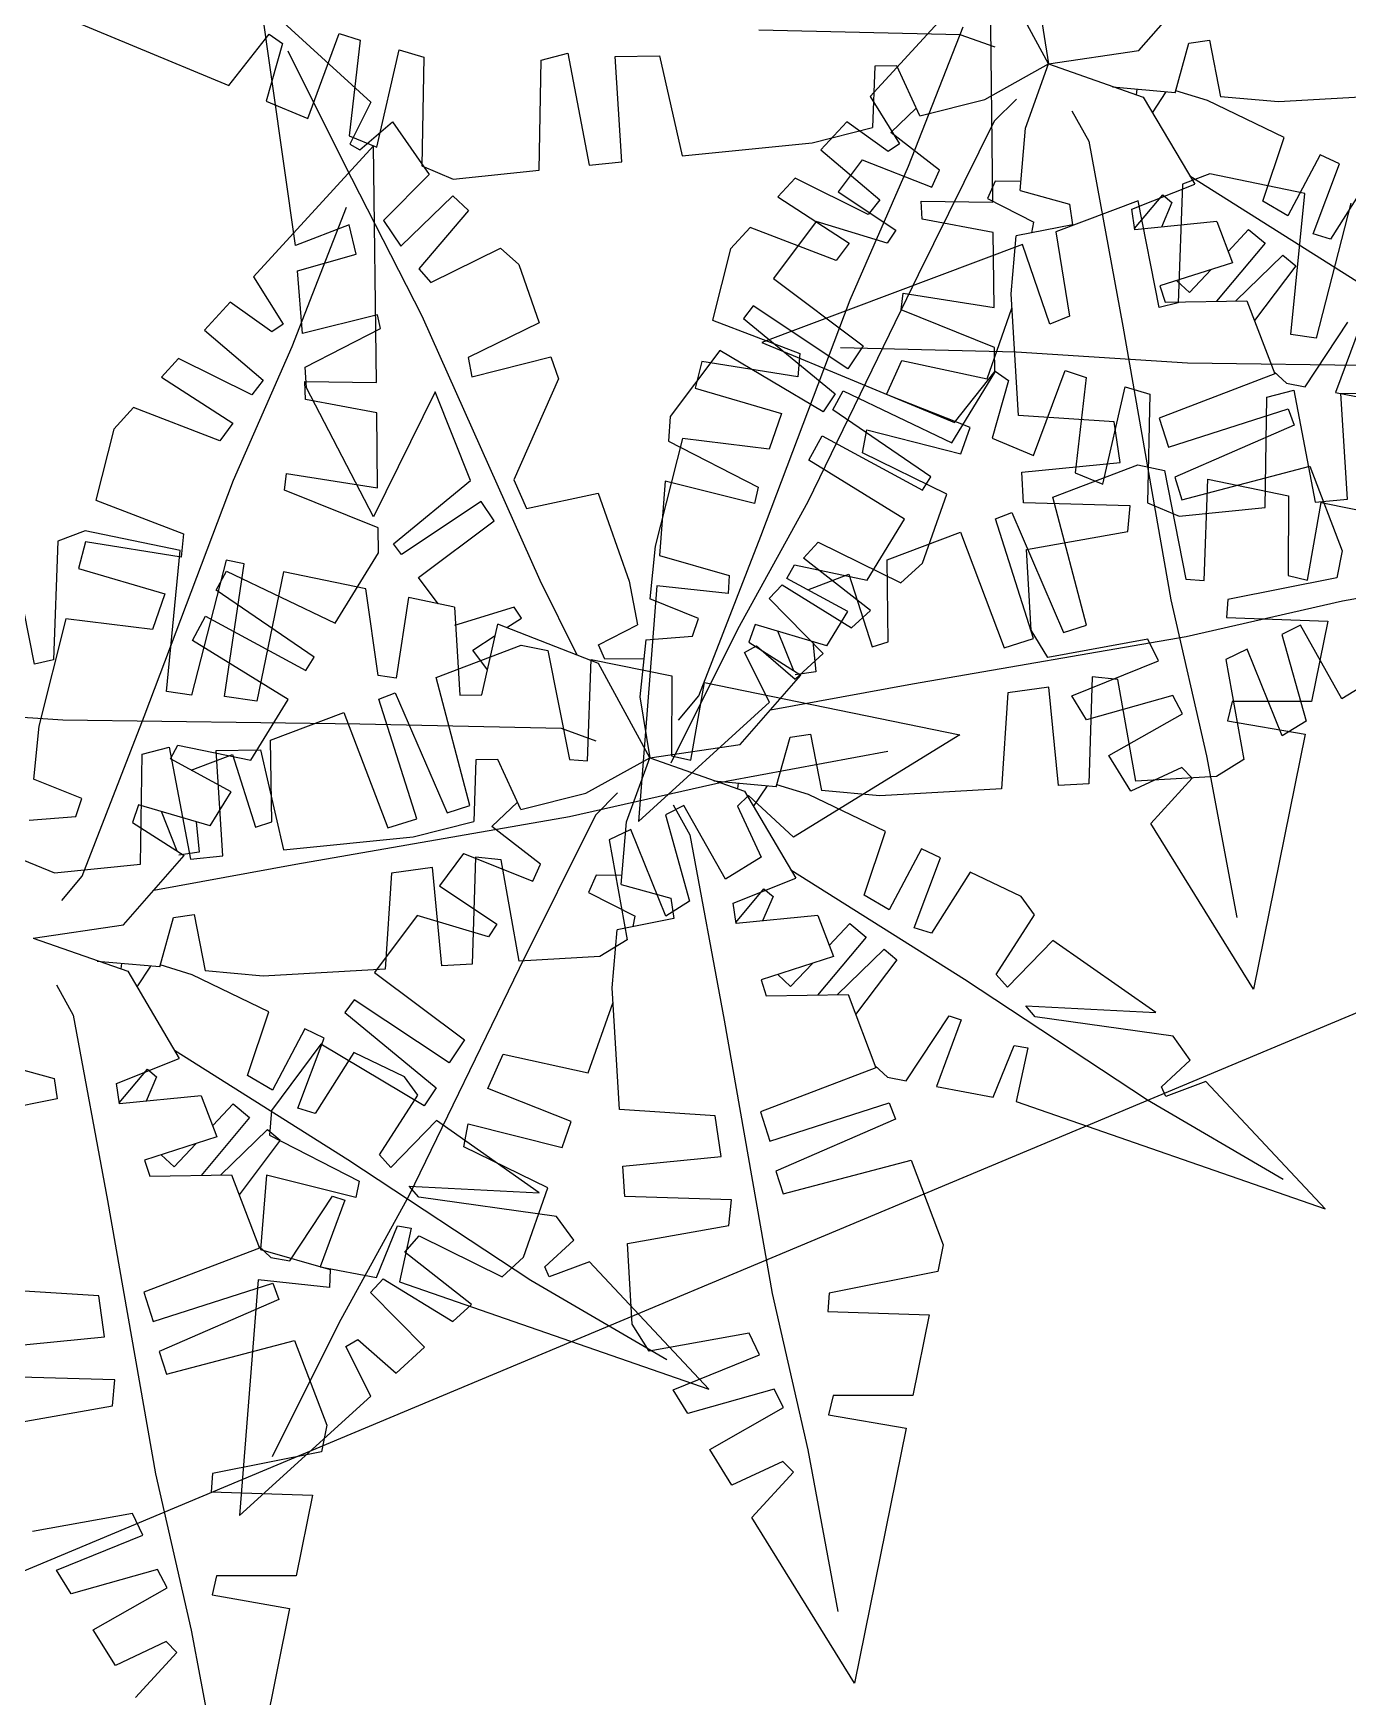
# Model space of a CAD drawing. Header units: millimetres. Extents: x 285 to 2285, y 238 to 2522.
# Drawn here: x 534 to 586.7, y 1537.2 to 1603.8 of the extents above; entities that cross this region are included whole.
import ezdxf

# ---------------------------------------------------------------- set-up
doc = ezdxf.new("R2010")
doc.units = ezdxf.units.MM
doc.layers.add('MURO', color=1, linetype='Continuous')
doc.layers.add('PALMA_pianta - trees palm', color=74, linetype='Continuous', lineweight=25)

msp = doc.modelspace()

# ---------------------------------------------------------------- linework, layer by layer
at = {"layer": 'MURO'}
msp.add_line((769.742, 1641.089), (285.437, 1438.294), dxfattribs=at)
at = {"layer": 'PALMA_pianta - trees palm'}
for p, q in [((572.353, 1606.543), (567.547, 1601.303)), ((572.465, 1597.06), (572.353, 1606.543)), ((574.693, 1602.601), (572.644, 1606.386)), ((578.314, 1603.142), (580.745, 1605.91)), ((534.131, 1604.947), (541.852, 1601.735)), ((544.527, 1595.334), (543.134, 1605.09)), ((543.134, 1605.09), (547.548, 1601.066)), ((574.302, 1605.053), (574.693, 1602.601)), ((541.852, 1601.735), (543.476, 1603.802)), ((543.476, 1603.802), (544.009, 1603.427)), ((545.015, 1600.419), (546.277, 1603.824)), ((546.277, 1603.824), (547.119, 1603.55)), ((547.119, 1603.55), (546.679, 1599.727)), ((571.157, 1603.773), (563.085, 1603.953)), ((569.086, 1598.507), (571.267, 1604.086)), ((572.554, 1603.269), (571.157, 1603.773)), ((580.318, 1603.435), (581.139, 1603.553)), ((581.139, 1603.553), (581.583, 1601.289)), ((544.009, 1603.427), (543.352, 1601.111)), ((546.47, 1598.611), (544.227, 1603.116)), ((547.788, 1599.266), (548.682, 1603.168)), ((548.682, 1603.168), (549.669, 1602.872)), ((549.669, 1602.872), (549.581, 1598.52)), ((554.364, 1602.757), (555.437, 1603.038)), ((555.437, 1603.038), (556.295, 1598.544)), ((557.331, 1602.901), (559.102, 1602.93)), ((557.595, 1598.675), (557.331, 1602.901)), ((559.102, 1602.93), (560.02, 1598.92)), ((574.693, 1602.601), (578.314, 1603.142)), ((579.766, 1601.449), (580.318, 1603.435)), ((554.291, 1598.341), (554.364, 1602.757)), ((567.729, 1602.519), (567.642, 1600.055)), ((568.615, 1602.533), (567.729, 1602.519)), ((569.532, 1600.53), (568.615, 1602.533)), ((572.14, 1601.185), (574.693, 1602.601)), ((573.767, 1600.034), (574.693, 1602.601)), ((574.693, 1602.601), (578.491, 1601.274)), ((579.766, 1601.449), (577.261, 1601.669)), ((578.231, 1601.584), (578.206, 1601.374)), ((578.859, 1600.65), (579.407, 1601.481)), ((581.058, 1601.133), (579.788, 1601.529)), ((543.352, 1601.111), (545.015, 1600.419)), ((547.548, 1601.066), (546.702, 1599.39)), ((567.547, 1601.303), (568.728, 1599.406)), ((569.397, 1600.826), (568.374, 1599.854)), ((569.532, 1600.53), (572.14, 1601.185)), ((573.409, 1601.196), (572.517, 1600.304)), ((578.491, 1601.274), (580.548, 1597.787)), ((584.14, 1599.654), (581.058, 1601.133)), ((583.91, 1601.085), (581.583, 1601.289)), ((588.79, 1601.366), (583.91, 1601.085)), ((547.106, 1599.159), (548.406, 1600.284)), ((548.406, 1600.284), (549.876, 1598.179)), ((566.613, 1600.285), (565.577, 1599.156)), ((568.274, 1599.089), (566.613, 1600.285)), ((572.517, 1600.304), (569.468, 1594.159)), ((575.628, 1600.727), (576.302, 1599.514)), ((546.679, 1599.727), (547.788, 1599.266)), ((546.679, 1599.727), (547.788, 1599.266)), ((565.219, 1599.446), (567.642, 1600.055)), ((570.322, 1598.347), (568.374, 1599.854)), ((573.552, 1597.531), (573.767, 1600.034)), ((576.302, 1599.514), (577.671, 1592.094)), ((583.285, 1597.103), (584.14, 1599.654)), ((547.653, 1599.32), (542.846, 1594.08)), ((546.702, 1599.39), (547.106, 1599.159)), ((547.765, 1589.837), (547.653, 1599.32)), ((560.02, 1598.92), (565.219, 1599.446)), ((565.577, 1599.156), (567.933, 1597.16)), ((568.728, 1599.406), (568.274, 1599.089)), ((585.577, 1598.964), (584.284, 1596.515)), ((586.348, 1598.595), (585.577, 1598.964)), ((586.348, 1598.595), (585.577, 1598.964)), ((549.604, 1592.496), (546.47, 1598.611)), ((549.876, 1598.179), (548.055, 1596.333)), ((549.581, 1598.52), (550.848, 1597.993)), ((550.848, 1597.993), (554.291, 1598.341)), ((556.295, 1598.544), (557.595, 1598.675)), ((556.295, 1598.544), (557.595, 1598.675)), ((567.229, 1598.767), (566.269, 1597.481)), ((566.747, 1593.155), (569.086, 1598.507)), ((567.229, 1598.767), (570.013, 1597.66)), ((570.013, 1597.66), (570.322, 1598.347)), ((581.15, 1598.194), (580.057, 1597.783)), ((584.959, 1597.408), (581.15, 1598.194)), ((585.295, 1595.793), (586.348, 1598.595)), ((564.542, 1598.027), (563.852, 1597.275)), ((564.542, 1598.027), (563.852, 1597.275)), ((567.47, 1596.566), (564.542, 1598.027)), ((566.269, 1597.481), (568.573, 1595.944)), ((572.554, 1597.901), (572.246, 1597.215)), ((573.583, 1597.892), (572.554, 1597.901)), ((573.552, 1597.531), (575.537, 1596.984)), ((578.033, 1596.781), (580.548, 1597.787)), ((580.057, 1597.783), (579.885, 1593.031)), ((580.35, 1598.122), (580.713, 1597.889)), ((580.713, 1597.889), (587.302, 1593.739)), ((587.536, 1598.024), (585.99, 1595.584)), ((544.386, 1591.284), (546.567, 1596.863)), ((548.743, 1595.296), (550.827, 1597.313)), ((550.827, 1597.313), (551.461, 1596.735)), ((550.827, 1597.313), (551.461, 1596.735)), ((563.852, 1597.275), (566.711, 1595.428)), ((567.933, 1597.16), (567.47, 1596.566)), ((569.595, 1597.104), (572.465, 1597.06)), ((569.626, 1596.383), (569.595, 1597.104)), ((572.246, 1597.215), (574.11, 1596.259)), ((578.283, 1597.115), (574.985, 1595.875)), ((575.537, 1596.984), (575.656, 1596.164)), ((578.144, 1596.011), (579.272, 1597.355)), ((579.121, 1592.85), (578.283, 1597.115)), ((579.637, 1597.049), (579.217, 1596.069)), ((579.272, 1597.355), (579.637, 1597.049)), ((584.284, 1596.515), (583.285, 1597.103)), ((584.407, 1591.762), (584.959, 1597.408)), ((586.803, 1597.027), (585.415, 1591.611)), ((546.669, 1596.161), (544.527, 1595.334)), ((546.953, 1594.98), (546.669, 1596.161)), ((548.055, 1596.333), (548.743, 1595.296)), ((551.461, 1596.735), (549.463, 1594.4)), ((565.381, 1596.294), (563.672, 1594.008)), ((568.23, 1595.429), (565.381, 1596.294)), ((572.48, 1595.845), (569.626, 1596.383)), ((575.656, 1596.164), (573.395, 1595.716)), ((574.028, 1595.842), (574.11, 1596.259)), ((578.151, 1595.962), (578.033, 1596.781)), ((581.43, 1596.291), (578.151, 1595.962)), ((581.43, 1596.291), (582.058, 1594.641)), ((562.735, 1596.057), (561.946, 1595.198)), ((566.189, 1594.725), (562.735, 1596.057)), ((568.573, 1595.944), (568.23, 1595.429)), ((572.515, 1592.849), (572.48, 1595.845)), ((573.195, 1593.391), (573.395, 1595.716)), ((574.985, 1595.875), (575.535, 1592.504)), ((581.887, 1595.092), (582.709, 1595.969)), ((582.709, 1595.969), (583.366, 1595.419)), ((585.99, 1595.584), (585.295, 1595.793)), ((544.606, 1594.316), (546.953, 1594.98)), ((549.953, 1593.851), (552.743, 1595.225)), ((552.743, 1595.225), (553.467, 1594.565)), ((561.946, 1595.198), (561.226, 1592.344)), ((573.648, 1595.371), (563.209, 1591.444)), ((566.711, 1595.428), (566.189, 1594.725)), ((574.75, 1592.18), (573.648, 1595.371)), ((583.366, 1595.419), (581.422, 1593.097)), ((582.203, 1593.11), (584.084, 1594.941)), ((584.084, 1594.941), (584.596, 1594.513)), ((544.801, 1591.808), (544.606, 1594.316)), ((549.463, 1594.4), (549.953, 1593.851)), ((553.467, 1594.565), (554.283, 1592.232)), ((569.468, 1594.159), (565.048, 1585.063)), ((582.058, 1594.641), (579.156, 1593.711)), ((580.34, 1593.44), (581.211, 1594.369)), ((584.596, 1594.513), (582.942, 1592.319)), ((542.846, 1594.08), (544.028, 1592.183)), ((563.672, 1594.008), (567.273, 1591.31)), ((579.156, 1593.711), (579.363, 1593.063)), ((579.822, 1593.925), (580.34, 1593.44)), ((541.912, 1593.062), (540.877, 1591.933)), ((543.574, 1591.866), (541.912, 1593.062)), ((562.854, 1592.914), (562.476, 1592.408)), ((562.854, 1592.914), (562.476, 1592.408)), ((566.656, 1590.383), (562.854, 1592.914)), ((563.162, 1583.688), (566.747, 1593.155)), ((568.785, 1592.753), (568.863, 1593.416)), ((568.863, 1593.416), (572.515, 1592.849)), ((572.234, 1589.988), (573.229, 1592.822)), ((573.485, 1588.517), (573.195, 1593.391)), ((579.885, 1593.031), (579.121, 1592.85)), ((579.363, 1593.063), (582.638, 1593.117)), ((582.638, 1593.117), (583.756, 1590.183)), ((544.028, 1592.183), (543.574, 1591.866)), ((547.814, 1592.555), (544.801, 1591.808)), ((547.928, 1592.007), (547.814, 1592.555)), ((554.328, 1581.902), (549.604, 1592.496)), ((554.283, 1592.232), (551.448, 1590.848)), ((561.226, 1592.344), (564.735, 1591.006)), ((562.476, 1592.408), (566.142, 1589.388)), ((572.534, 1591.237), (568.785, 1592.753)), ((575.535, 1592.504), (574.75, 1592.18)), ((584.971, 1589.669), (586.688, 1592.263)), ((540.877, 1591.933), (543.233, 1589.937)), ((544.906, 1590.457), (547.928, 1592.007)), ((577.671, 1592.094), (579.598, 1581.138)), ((585.415, 1591.611), (584.407, 1591.762)), ((587.175, 1592.104), (586.19, 1589.437)), ((539.841, 1590.804), (539.151, 1590.052)), ((539.841, 1590.804), (539.151, 1590.052)), ((542.769, 1589.343), (539.841, 1590.804)), ((542.047, 1585.931), (544.386, 1591.284)), ((551.448, 1590.848), (551.591, 1590.069)), ((551.591, 1590.069), (554.759, 1590.873)), ((554.759, 1590.873), (555.067, 1589.993)), ((554.759, 1590.873), (555.067, 1589.993)), ((561.519, 1591.127), (559.541, 1588.482)), ((565.663, 1588.667), (561.519, 1591.127)), ((563.209, 1591.444), (570.93, 1588.232)), ((564.735, 1591.006), (564.649, 1590.066)), ((573.403, 1591.056), (566.361, 1591.229)), ((567.273, 1591.31), (566.656, 1590.383)), ((572.546, 1590.244), (572.534, 1591.237)), ((580.259, 1590.616), (573.403, 1591.056)), ((544.97, 1589.626), (544.906, 1590.457)), ((560.807, 1590.683), (560.535, 1589.607)), ((560.807, 1590.683), (560.535, 1589.607)), ((564.649, 1590.066), (560.807, 1590.683)), ((568.202, 1589.354), (568.819, 1590.727)), ((568.819, 1590.727), (572.234, 1589.988)), ((570.813, 1587.428), (572.546, 1590.244)), ((570.93, 1588.232), (572.553, 1590.299)), ((572.553, 1590.299), (573.086, 1589.924)), ((574.093, 1586.916), (575.355, 1590.321)), ((575.355, 1590.321), (576.197, 1590.047)), ((583.756, 1590.183), (579.132, 1588.417)), ((592.162, 1590.45), (580.259, 1590.616)), ((583.718, 1590.283), (584.221, 1589.812)), ((539.151, 1590.052), (542.011, 1588.205)), ((543.233, 1589.937), (542.769, 1589.343)), ((544.894, 1589.881), (547.765, 1589.837)), ((544.926, 1589.16), (544.894, 1589.881)), ((547.646, 1584.458), (544.97, 1589.626)), ((555.067, 1589.993), (553.267, 1585.944)), ((560.535, 1589.607), (563.99, 1588.592)), ((566.047, 1588.744), (566.46, 1589.506)), ((566.46, 1589.506), (570.813, 1587.428)), ((573.086, 1589.924), (572.43, 1587.608)), ((576.197, 1590.047), (575.756, 1586.224)), ((576.865, 1585.763), (577.76, 1589.665)), ((577.76, 1589.665), (578.746, 1589.369)), ((583.441, 1589.254), (584.514, 1589.535)), ((584.221, 1589.812), (584.971, 1589.669)), ((584.514, 1589.535), (585.373, 1585.04)), ((538.035, 1588.834), (537.246, 1587.975)), ((541.488, 1587.502), (538.035, 1588.834)), ((547.779, 1588.622), (544.926, 1589.16)), ((550.117, 1589.465), (547.646, 1584.458)), ((551.535, 1585.917), (550.117, 1589.465)), ((566.142, 1589.388), (565.663, 1588.667)), ((571.548, 1588.034), (568.202, 1589.354)), ((578.746, 1589.369), (578.659, 1585.016)), ((583.368, 1584.838), (583.441, 1589.254)), ((586.19, 1589.437), (588.453, 1589.005)), ((586.408, 1589.398), (588.18, 1589.427)), ((586.672, 1585.172), (586.408, 1589.398)), ((542.011, 1588.205), (541.488, 1587.502)), ((547.815, 1585.626), (547.779, 1588.622)), ((559.541, 1588.482), (559.463, 1587.493)), ((563.99, 1588.592), (563.499, 1587.168)), ((569.974, 1586.064), (566.047, 1588.744)), ((577.321, 1588.267), (573.485, 1588.517)), ((577.558, 1586.629), (577.321, 1588.267)), ((579.132, 1588.417), (579.504, 1587.251)), ((579.504, 1587.251), (584.29, 1588.779)), ((584.29, 1588.779), (584.537, 1588.13)), ((584.29, 1588.779), (584.537, 1588.13)), ((537.246, 1587.975), (536.526, 1585.121)), ((560.028, 1587.597), (558.94, 1583.289)), ((559.463, 1587.493), (563.056, 1585.646)), ((563.499, 1587.168), (560.028, 1587.597)), ((565.093, 1586.726), (565.624, 1587.706)), ((565.624, 1587.706), (569.643, 1585.526)), ((567.244, 1587.02), (567.414, 1587.947)), ((567.414, 1587.947), (571.181, 1586.987)), ((571.181, 1586.987), (571.548, 1588.034)), ((571.181, 1586.987), (571.548, 1588.034)), ((572.43, 1587.608), (574.093, 1586.916)), ((584.537, 1588.13), (579.747, 1586.043)), ((570.614, 1585.372), (567.244, 1587.02)), ((544.085, 1585.53), (544.162, 1586.193)), ((544.162, 1586.193), (547.815, 1585.626)), ((568.927, 1584.362), (565.093, 1586.726)), ((573.62, 1586.243), (577.558, 1586.629)), ((573.693, 1585.025), (573.62, 1586.243)), ((573.693, 1585.025), (573.62, 1586.243)), ((574.865, 1585.251), (578.267, 1586.539)), ((575.756, 1586.224), (576.865, 1585.763)), ((575.756, 1586.224), (576.865, 1585.763)), ((578.267, 1586.539), (579.337, 1586.32)), ((579.337, 1586.32), (580.198, 1581.956)), ((580.037, 1585.135), (585.163, 1586.486)), ((585.163, 1586.486), (586.456, 1583.09)), ((538.462, 1576.464), (542.047, 1585.931)), ((547.834, 1584.014), (544.085, 1585.53)), ((548.45, 1583.38), (551.535, 1585.917)), ((553.267, 1585.944), (553.785, 1584.789)), ((559.337, 1585.887), (559.102, 1582.903)), ((562.92, 1584.994), (559.337, 1585.887)), ((563.056, 1585.646), (562.92, 1584.994)), ((569.643, 1585.526), (569.974, 1586.064)), ((569.643, 1585.526), (569.974, 1586.064)), ((579.747, 1586.043), (580.037, 1585.135)), ((580.929, 1581.902), (581.075, 1585.965)), ((581.075, 1585.965), (584.303, 1585.306)), ((536.526, 1585.121), (540.035, 1583.783)), ((551.967, 1585.079), (548.768, 1582.955)), ((552.485, 1584.3), (551.967, 1585.079)), ((553.785, 1584.789), (556.657, 1585.408)), ((556.657, 1585.408), (557.89, 1581.885)), ((565.048, 1585.063), (562.238, 1579.949)), ((569.64, 1582.598), (570.614, 1585.372)), ((577.967, 1584.902), (573.693, 1585.025)), ((576.208, 1580.117), (574.865, 1585.251)), ((577.867, 1583.871), (577.967, 1584.902)), ((578.659, 1585.016), (579.925, 1584.49)), ((579.925, 1584.49), (583.368, 1584.838)), ((584.303, 1585.306), (584.293, 1582.112)), ((585.066, 1581.928), (585.613, 1585.038)), ((585.373, 1585.04), (586.672, 1585.172)), ((585.373, 1585.04), (586.672, 1585.172)), ((585.613, 1585.038), (595.835, 1582.951)), ((549.454, 1582.034), (552.485, 1584.3)), ((567.429, 1581.928), (568.927, 1584.362)), ((572.568, 1584.381), (573.218, 1584.627)), ((572.568, 1584.381), (573.218, 1584.627)), ((574.089, 1579.588), (572.568, 1584.381)), ((573.218, 1584.627), (575.299, 1579.829)), ((535.001, 1583.485), (534.829, 1578.733)), ((536.094, 1583.896), (535.001, 1583.485)), ((539.903, 1583.11), (536.094, 1583.896)), ((540.035, 1583.783), (539.948, 1582.843)), ((547.846, 1583.021), (547.834, 1584.014)), ((560.677, 1577.287), (563.162, 1583.688)), ((568.223, 1582.736), (571.162, 1583.849)), ((571.162, 1583.849), (572.921, 1579.217)), ((573.805, 1583.145), (577.867, 1583.871)), ((534.065, 1578.552), (533.227, 1582.817)), ((536.107, 1583.46), (535.835, 1582.383)), ((536.107, 1583.46), (535.835, 1582.383)), ((539.948, 1582.843), (536.107, 1583.46)), ((539.351, 1577.464), (539.903, 1583.11)), ((546.113, 1580.205), (547.846, 1583.021)), ((548.768, 1582.955), (548.45, 1583.38)), ((548.768, 1582.955), (548.45, 1583.38)), ((558.94, 1583.289), (558.724, 1581.175)), ((559.102, 1582.903), (561.893, 1582.111)), ((564.879, 1582.798), (565.462, 1583.45)), ((565.462, 1583.45), (568.778, 1581.814)), ((573.997, 1579.917), (573.805, 1583.145)), ((586.456, 1583.09), (586.24, 1582.02)), ((535.835, 1582.383), (539.29, 1581.369)), ((541.746, 1582.729), (540.359, 1577.313)), ((541.346, 1581.521), (541.76, 1582.283)), ((541.677, 1577.262), (542.474, 1582.579)), ((542.474, 1582.579), (541.746, 1582.729)), ((542.474, 1582.579), (541.746, 1582.729)), ((541.76, 1582.283), (546.113, 1580.205)), ((544.048, 1582.254), (542.973, 1577.068)), ((547.339, 1581.575), (544.048, 1582.254)), ((564.215, 1581.989), (564.511, 1582.534)), ((564.511, 1582.534), (567.429, 1581.928)), ((567.558, 1580.703), (564.879, 1582.798)), ((565.044, 1581.532), (566.696, 1582.158)), ((566.696, 1582.158), (567.622, 1579.251)), ((568.271, 1579.457), (568.223, 1582.736)), ((568.778, 1581.814), (569.64, 1582.598)), ((586.476, 1581.088), (592.955, 1582.287)), ((545.274, 1578.841), (541.346, 1581.521)), ((547.841, 1578.105), (547.339, 1581.575)), ((550.245, 1580.975), (549.454, 1582.034)), ((555.803, 1578.922), (554.328, 1581.902)), ((557.89, 1581.885), (558.229, 1580.133)), ((559.007, 1581.693), (558.264, 1572.248)), ((561.859, 1581.39), (559.007, 1581.693)), ((561.893, 1582.111), (561.859, 1581.39)), ((563.507, 1581.185), (564.022, 1581.734)), ((564.022, 1581.734), (566.803, 1580.017)), ((566.652, 1580.665), (564.215, 1581.989)), ((580.198, 1581.956), (580.929, 1581.902)), ((586.24, 1582.02), (581.881, 1581.153)), ((584.293, 1582.112), (585.066, 1581.928)), ((539.29, 1581.369), (538.799, 1579.945)), ((549.048, 1581.222), (548.561, 1577.997)), ((550.898, 1580.84), (549.048, 1581.222)), ((553.286, 1580.836), (550.89, 1580.111)), ((550.898, 1580.84), (551.11, 1577.32)), ((553.574, 1580.402), (553.286, 1580.836)), ((560.669, 1580.391), (558.724, 1581.175)), ((565.671, 1578.987), (563.507, 1581.185)), ((579.598, 1581.138), (581.026, 1574.879)), ((580.209, 1579.671), (586.476, 1581.088)), ((581.881, 1581.153), (581.829, 1580.422)), ((535.327, 1580.373), (534.24, 1576.066)), ((538.799, 1579.945), (535.327, 1580.373)), ((540.392, 1579.503), (540.924, 1580.483)), ((540.924, 1580.483), (544.943, 1578.303)), ((551.996, 1577.334), (552.63, 1580.163)), ((556.665, 1578.585), (552.63, 1580.163)), ((552.998, 1580.019), (553.574, 1580.402)), ((560.424, 1579.679), (560.669, 1580.391)), ((562.934, 1580.148), (562.689, 1579.436)), ((565.81, 1579.297), (562.934, 1580.148)), ((565.81, 1579.297), (566.652, 1580.665)), ((566.803, 1580.017), (567.558, 1580.703)), ((566.803, 1580.017), (567.558, 1580.703)), ((581.829, 1580.422), (585.888, 1580.284)), ((585.888, 1580.284), (585.235, 1577.057)), ((544.226, 1577.139), (540.392, 1579.503)), ((551.635, 1579.112), (552.527, 1579.705)), ((556.661, 1579.331), (558.229, 1580.133)), ((558.556, 1579.526), (558.323, 1577.252)), ((558.556, 1579.526), (560.424, 1579.679)), ((562.238, 1579.949), (559.566, 1574.594)), ((564.485, 1578.289), (563.853, 1579.876)), ((569.238, 1577.762), (580.209, 1579.671)), ((572.921, 1579.217), (574.089, 1579.588)), ((574.671, 1578.827), (573.997, 1579.917)), ((578.674, 1579.557), (574.671, 1578.827)), ((575.299, 1579.829), (576.208, 1580.117)), ((579.093, 1578.691), (578.674, 1579.557)), ((584.782, 1580.121), (584.044, 1579.744)), ((584.044, 1579.744), (585.015, 1576.278)), ((586.449, 1577.163), (584.782, 1580.121)), ((544.943, 1578.303), (545.274, 1578.841)), ((544.943, 1578.303), (545.274, 1578.841)), ((550.165, 1578.028), (553.567, 1579.316)), ((552.219, 1578.329), (551.635, 1579.112)), ((553.567, 1579.316), (554.637, 1579.097)), ((554.637, 1579.097), (555.497, 1574.733)), ((556.92, 1578.754), (556.661, 1579.331)), ((562.514, 1579.022), (562.994, 1579.297)), ((563.518, 1577.028), (562.514, 1579.022)), ((562.689, 1579.436), (564.767, 1578.109)), ((562.994, 1579.297), (564.539, 1577.957)), ((564.539, 1577.957), (565.671, 1578.987)), ((565.248, 1579.463), (565.367, 1578.249)), ((567.622, 1579.251), (568.271, 1579.457)), ((582.657, 1579.161), (581.79, 1578.742)), ((584.059, 1575.689), (582.657, 1579.161)), ((534.829, 1578.733), (534.065, 1578.552)), ((556.229, 1574.679), (556.374, 1578.742)), ((556.374, 1578.742), (559.603, 1578.083)), ((558.715, 1574.8), (556.665, 1578.585)), ((558.494, 1578.766), (556.92, 1578.754)), ((565.367, 1578.249), (564.547, 1578.132)), ((575.627, 1577.284), (579.093, 1578.691)), ((581.79, 1578.742), (582.512, 1574.735)), ((548.561, 1577.997), (547.841, 1578.105)), ((551.508, 1572.894), (550.165, 1578.028)), ((559.603, 1578.083), (559.592, 1574.889)), ((560.365, 1574.705), (560.912, 1577.815)), ((560.912, 1577.815), (571.134, 1575.728)), ((562.335, 1575.341), (564.767, 1578.109)), ((563.548, 1576.722), (569.238, 1577.762)), ((574.708, 1577.638), (573.068, 1577.404)), ((575.088, 1573.696), (574.708, 1577.638)), ((576.437, 1578.044), (576.307, 1573.766)), ((577.47, 1577.943), (576.437, 1578.044)), ((578.189, 1573.875), (577.47, 1577.943)), ((587.884, 1578.047), (586.449, 1577.163)), ((540.359, 1577.313), (539.351, 1577.464)), ((542.973, 1577.068), (541.677, 1577.262)), ((542.729, 1574.705), (544.226, 1577.139)), ((547.868, 1577.158), (548.518, 1577.404)), ((547.868, 1577.158), (548.518, 1577.404)), ((549.389, 1572.365), (547.868, 1577.158)), ((548.518, 1577.404), (550.599, 1572.606)), ((551.11, 1577.32), (551.996, 1577.334)), ((558.264, 1572.248), (563.518, 1577.028)), ((558.323, 1577.252), (558.715, 1574.8)), ((559.869, 1576.317), (560.677, 1577.287)), ((573.068, 1577.404), (572.811, 1573.565)), ((576.218, 1576.33), (575.627, 1577.284)), ((576.218, 1576.33), (575.627, 1577.284)), ((579.678, 1577.306), (576.218, 1576.33)), ((580.057, 1576.57), (579.678, 1577.306)), ((582.044, 1577.062), (581.862, 1576.29)), ((585.235, 1577.057), (582.044, 1577.062)), ((535.203, 1576.318), (528.347, 1576.758)), ((547.106, 1576.152), (535.203, 1576.318)), ((535.977, 1570.064), (538.462, 1576.464)), ((543.522, 1575.513), (546.462, 1576.626)), ((546.462, 1576.626), (548.22, 1571.994)), ((555.178, 1575.972), (547.106, 1576.152)), ((577.104, 1574.899), (580.057, 1576.57)), ((581.862, 1576.29), (584.97, 1575.749)), ((585.015, 1576.278), (584.059, 1575.689)), ((585.015, 1576.278), (584.059, 1575.689)), ((534.24, 1576.066), (534.024, 1573.952)), ((543.571, 1572.234), (543.522, 1575.513)), ((556.575, 1575.467), (555.178, 1575.972)), ((563.788, 1573.648), (564.34, 1575.634)), ((564.34, 1575.634), (565.16, 1575.752)), ((571.134, 1575.728), (564.477, 1571.622)), ((565.16, 1575.752), (565.604, 1573.488)), ((584.97, 1575.749), (582.903, 1565.533)), ((538.312, 1570.54), (538.385, 1574.956)), ((538.385, 1574.956), (539.458, 1575.237)), ((539.458, 1575.237), (540.317, 1570.743)), ((539.515, 1574.766), (539.81, 1575.31)), ((539.81, 1575.31), (542.729, 1574.705)), ((540.343, 1574.309), (541.996, 1574.935)), ((541.352, 1575.1), (543.123, 1575.129)), ((541.616, 1570.874), (541.352, 1575.1)), ((541.996, 1574.935), (542.922, 1572.028)), ((543.123, 1575.129), (544.042, 1571.119)), ((558.715, 1574.8), (562.335, 1575.341)), ((559.592, 1574.889), (560.365, 1574.705)), ((561.775, 1573.865), (568.255, 1575.064)), ((577.99, 1573.467), (577.104, 1574.899)), ((581.026, 1574.879), (582.235, 1568.409)), ((541.951, 1573.442), (539.515, 1574.766)), ((551.75, 1574.718), (551.663, 1572.253)), ((552.636, 1574.732), (551.75, 1574.718)), ((553.554, 1572.728), (552.636, 1574.732)), ((555.497, 1574.733), (556.229, 1574.679)), ((556.161, 1573.383), (558.715, 1574.8)), ((557.789, 1572.233), (558.715, 1574.8)), ((558.715, 1574.8), (562.512, 1573.473)), ((580.029, 1574.418), (577.99, 1573.467)), ((580.454, 1573.983), (580.029, 1574.418)), ((582.512, 1574.735), (581.42, 1574.061)), ((535.969, 1573.168), (534.024, 1573.952)), ((555.508, 1572.448), (561.775, 1573.865)), ((563.788, 1573.648), (561.282, 1573.868)), ((562.253, 1573.783), (562.228, 1573.573)), ((562.88, 1572.849), (563.428, 1573.679)), ((565.08, 1573.332), (563.81, 1573.727)), ((567.932, 1573.283), (565.604, 1573.488)), ((572.811, 1573.565), (567.932, 1573.283)), ((576.307, 1573.766), (575.088, 1573.696)), ((576.307, 1573.766), (575.088, 1573.696)), ((581.42, 1574.061), (578.189, 1573.875)), ((578.79, 1572.177), (580.454, 1573.983)), ((535.723, 1572.456), (535.969, 1573.168)), ((538.234, 1572.925), (537.989, 1572.213)), ((541.109, 1572.074), (538.234, 1572.925)), ((541.109, 1572.074), (541.951, 1573.442)), ((550.599, 1572.606), (551.508, 1572.894)), ((553.418, 1573.024), (552.396, 1572.053)), ((553.554, 1572.728), (556.161, 1573.383)), ((557.43, 1573.395), (556.538, 1572.502)), ((560.082, 1572.898), (559.344, 1572.521)), ((559.649, 1572.926), (560.323, 1571.712)), ((561.749, 1569.94), (560.082, 1572.898)), ((562.672, 1573.292), (562.235, 1572.867)), ((562.235, 1572.867), (563.183, 1570.824)), ((562.512, 1573.473), (564.569, 1569.986)), ((564.477, 1571.622), (562.672, 1573.292)), ((568.161, 1571.853), (565.08, 1573.332)), ((533.855, 1572.303), (535.723, 1572.456)), ((537.989, 1572.213), (540.066, 1570.886)), ((539.784, 1571.066), (539.153, 1572.653)), ((540.547, 1572.24), (540.667, 1571.026)), ((542.922, 1572.028), (543.571, 1572.234)), ((544.538, 1570.538), (555.508, 1572.448)), ((548.22, 1571.994), (549.389, 1572.365)), ((549.24, 1571.645), (551.663, 1572.253)), ((556.538, 1572.502), (553.489, 1566.358)), ((557.573, 1569.73), (557.789, 1572.233)), ((559.344, 1572.521), (560.315, 1569.055)), ((582.903, 1565.533), (578.79, 1572.177)), ((544.042, 1571.119), (549.24, 1571.645)), ((554.343, 1570.546), (552.396, 1572.053)), ((557.957, 1571.938), (557.089, 1571.519)), ((557.089, 1571.519), (557.812, 1567.512)), ((559.359, 1568.466), (557.957, 1571.938)), ((560.323, 1571.712), (561.693, 1564.293)), ((567.307, 1569.302), (568.161, 1571.853)), ((537.635, 1568.118), (540.066, 1570.886)), ((540.667, 1571.026), (539.847, 1570.909)), ((540.317, 1570.743), (541.616, 1570.874)), ((540.317, 1570.743), (541.616, 1570.874)), ((551.251, 1570.965), (550.29, 1569.68)), ((551.251, 1570.965), (554.035, 1569.859)), ((551.737, 1570.821), (551.607, 1566.543)), ((552.77, 1570.72), (551.737, 1570.821)), ((563.183, 1570.824), (561.749, 1569.94)), ((569.599, 1571.163), (568.306, 1568.714)), ((570.369, 1570.793), (569.599, 1571.163)), ((570.369, 1570.793), (569.599, 1571.163)), ((533.603, 1570.719), (534.869, 1570.192)), ((534.869, 1570.192), (538.312, 1570.54)), ((538.848, 1569.499), (544.538, 1570.538)), ((548.367, 1570.181), (548.111, 1566.342)), ((550.008, 1570.415), (548.367, 1570.181)), ((550.387, 1566.473), (550.008, 1570.415)), ((553.488, 1566.652), (552.77, 1570.72)), ((554.035, 1569.859), (554.343, 1570.546)), ((564.372, 1570.321), (564.735, 1570.088)), ((569.316, 1567.992), (570.369, 1570.793)), ((571.557, 1570.223), (570.011, 1567.783)), ((573.598, 1569.244), (571.557, 1570.223)), ((535.169, 1569.094), (535.977, 1570.064)), ((550.29, 1569.68), (552.595, 1568.143)), ((556.575, 1570.1), (556.267, 1569.413)), ((557.604, 1570.091), (556.575, 1570.1)), ((557.573, 1569.73), (559.558, 1569.182)), ((562.054, 1568.98), (564.569, 1569.986)), ((562.166, 1568.21), (563.293, 1569.554)), ((563.293, 1569.554), (563.659, 1569.248)), ((564.735, 1570.088), (571.323, 1565.937)), ((556.267, 1569.413), (558.131, 1568.458)), ((560.315, 1569.055), (559.359, 1568.466)), ((560.315, 1569.055), (559.359, 1568.466)), ((559.558, 1569.182), (559.677, 1568.363)), ((562.173, 1568.16), (562.054, 1568.98)), ((563.659, 1569.248), (563.239, 1568.267)), ((568.306, 1568.714), (567.307, 1569.302)), ((574.125, 1568.518), (573.598, 1569.244)), ((539.087, 1566.425), (539.639, 1568.411)), ((539.639, 1568.411), (540.46, 1568.528)), ((540.46, 1568.528), (540.904, 1566.265)), ((549.402, 1568.493), (547.693, 1566.206)), ((552.252, 1567.628), (549.402, 1568.493)), ((552.595, 1568.143), (552.252, 1567.628)), ((559.677, 1568.363), (557.417, 1567.915)), ((558.05, 1568.041), (558.131, 1568.458)), ((565.452, 1568.49), (562.173, 1568.16)), ((565.452, 1568.49), (566.08, 1566.84)), ((565.908, 1567.29), (566.73, 1568.168)), ((566.73, 1568.168), (567.387, 1567.617)), ((572.593, 1566.118), (574.125, 1568.518)), ((534.015, 1567.577), (537.635, 1568.118)), ((534.015, 1567.577), (537.812, 1566.25)), ((557.812, 1567.512), (556.72, 1566.838)), ((557.217, 1565.589), (557.417, 1567.915)), ((567.387, 1567.617), (565.444, 1565.296)), ((570.011, 1567.783), (569.316, 1567.992)), ((574.872, 1567.49), (573.043, 1565.617)), ((578.988, 1564.604), (574.872, 1567.49)), ((578.988, 1564.604), (574.872, 1567.49)), ((556.72, 1566.838), (553.488, 1566.652)), ((566.08, 1566.84), (563.178, 1565.91)), ((566.224, 1565.309), (568.106, 1567.14)), ((568.106, 1567.14), (568.617, 1566.712)), ((539.087, 1566.425), (536.582, 1566.645)), ((537.553, 1566.56), (537.527, 1566.349)), ((537.812, 1566.25), (539.869, 1562.763)), ((538.18, 1565.626), (538.728, 1566.456)), ((540.379, 1566.108), (539.109, 1566.504)), ((543.231, 1566.06), (540.904, 1566.265)), ((548.111, 1566.342), (543.231, 1566.06)), ((547.693, 1566.206), (551.295, 1563.509)), ((553.489, 1566.358), (549.07, 1557.262)), ((551.607, 1566.543), (550.387, 1566.473)), ((551.607, 1566.543), (550.387, 1566.473)), ((564.362, 1565.639), (565.232, 1566.568)), ((568.617, 1566.712), (566.964, 1564.518)), ((534.949, 1565.703), (535.623, 1564.489)), ((543.461, 1564.63), (540.379, 1566.108)), ((557.506, 1560.716), (557.217, 1565.589)), ((563.178, 1565.91), (563.385, 1565.262)), ((563.844, 1566.123), (564.362, 1565.639)), ((571.323, 1565.937), (578.655, 1561.105)), ((573.043, 1565.617), (572.593, 1566.118)), ((546.876, 1565.113), (546.498, 1564.607)), ((546.876, 1565.113), (546.498, 1564.607)), ((550.678, 1562.582), (546.876, 1565.113)), ((556.256, 1562.187), (557.25, 1565.021)), ((563.385, 1565.262), (566.66, 1565.316)), ((566.66, 1565.316), (567.777, 1562.381)), ((573.785, 1564.871), (578.988, 1564.604)), ((574.162, 1564.431), (573.785, 1564.871)), ((535.623, 1564.489), (536.992, 1557.069)), ((542.607, 1562.078), (543.461, 1564.63)), ((546.498, 1564.607), (550.164, 1561.587)), ((561.693, 1564.293), (563.62, 1553.337)), ((568.993, 1561.868), (570.709, 1564.462)), ((571.197, 1564.302), (570.211, 1561.636)), ((570.709, 1564.462), (571.197, 1564.302)), ((579.681, 1563.651), (574.162, 1564.431)), ((544.898, 1563.94), (543.605, 1561.491)), ((544.616, 1560.769), (545.669, 1563.57)), ((545.669, 1563.57), (544.898, 1563.94)), ((545.669, 1563.57), (544.898, 1563.94)), ((551.295, 1563.509), (550.678, 1562.582)), ((580.374, 1562.697), (579.681, 1563.651)), ((539.671, 1563.098), (540.034, 1562.865)), ((540.034, 1562.865), (546.623, 1558.714)), ((545.54, 1563.326), (543.562, 1560.68)), ((546.857, 1563), (545.311, 1560.56)), ((549.684, 1560.866), (545.54, 1563.326)), ((548.898, 1562.021), (546.857, 1563)), ((552.224, 1561.553), (552.84, 1562.926)), ((552.84, 1562.926), (556.256, 1562.187)), ((572.475, 1561.204), (573.317, 1563.273)), ((573.317, 1563.273), (573.865, 1563.186)), ((573.865, 1563.186), (573.393, 1561.029)), ((532.873, 1562.507), (534.858, 1561.959)), ((537.354, 1561.756), (539.869, 1562.763)), ((537.465, 1560.987), (538.593, 1562.331)), ((538.593, 1562.331), (538.958, 1562.025)), ((567.777, 1562.381), (563.153, 1560.616)), ((567.739, 1562.481), (568.242, 1562.011)), ((579.218, 1561.628), (580.374, 1562.697)), ((534.858, 1561.959), (534.977, 1561.14)), ((537.472, 1560.937), (537.354, 1561.756)), ((538.958, 1562.025), (538.538, 1561.044)), ((543.605, 1561.491), (542.607, 1562.078)), ((549.425, 1561.295), (548.898, 1562.021)), ((550.164, 1561.587), (549.684, 1560.866)), ((555.57, 1560.232), (552.224, 1561.553)), ((568.242, 1562.011), (568.993, 1561.868)), ((570.211, 1561.636), (572.475, 1561.204)), ((579.387, 1561.237), (579.218, 1561.628)), ((580.998, 1561.838), (579.387, 1561.237)), ((585.782, 1556.73), (580.998, 1561.838)), ((534.977, 1561.14), (532.716, 1560.692)), ((540.751, 1561.266), (537.472, 1560.937)), ((540.751, 1561.266), (541.379, 1559.617)), ((541.208, 1560.067), (542.03, 1560.945)), ((542.03, 1560.945), (542.687, 1560.394)), ((547.893, 1558.895), (549.425, 1561.295)), ((563.526, 1559.45), (568.312, 1560.978)), ((568.312, 1560.978), (568.559, 1560.329)), ((568.312, 1560.978), (568.559, 1560.329)), ((573.393, 1561.029), (585.782, 1556.73)), ((578.655, 1561.105), (584.096, 1557.924)), ((542.687, 1560.394), (540.743, 1558.073)), ((543.562, 1560.68), (543.485, 1559.691)), ((545.311, 1560.56), (544.616, 1560.769)), ((550.172, 1560.267), (548.342, 1558.394)), ((554.288, 1557.381), (550.172, 1560.267)), ((554.288, 1557.381), (550.172, 1560.267)), ((551.265, 1559.219), (551.436, 1560.146)), ((551.436, 1560.146), (555.202, 1559.186)), ((555.202, 1559.186), (555.57, 1560.232)), ((555.202, 1559.186), (555.57, 1560.232)), ((561.342, 1560.466), (557.506, 1560.716)), ((561.58, 1558.828), (561.342, 1560.466)), ((563.153, 1560.616), (563.526, 1559.45)), ((568.559, 1560.329), (563.769, 1558.241)), ((541.379, 1559.617), (538.477, 1558.687)), ((541.524, 1558.086), (543.405, 1559.917)), ((543.917, 1559.489), (542.264, 1557.294)), ((543.405, 1559.917), (543.917, 1559.489)), ((543.485, 1559.691), (547.078, 1557.845)), ((539.143, 1558.9), (539.661, 1558.416)), ((539.661, 1558.416), (540.532, 1559.345)), ((548.342, 1558.394), (547.893, 1558.895)), ((554.635, 1557.571), (551.265, 1559.219)), ((557.642, 1558.442), (561.58, 1558.828)), ((538.477, 1558.687), (538.684, 1558.039)), ((546.623, 1558.714), (553.954, 1553.881)), ((557.714, 1557.223), (557.642, 1558.442)), ((557.714, 1557.223), (557.642, 1558.442)), ((563.769, 1558.241), (564.059, 1557.334)), ((564.059, 1557.334), (569.184, 1558.685)), ((569.184, 1558.685), (570.477, 1555.289)), ((538.684, 1558.039), (541.96, 1558.093)), ((541.96, 1558.093), (543.077, 1555.158)), ((543.358, 1558.086), (543.124, 1555.102)), ((546.941, 1557.193), (543.358, 1558.086)), ((547.078, 1557.845), (546.941, 1557.193)), ((549.085, 1557.648), (554.288, 1557.381)), ((549.462, 1557.208), (549.085, 1557.648)), ((553.662, 1554.797), (554.635, 1557.571)), ((536.992, 1557.069), (538.919, 1546.113)), ((544.292, 1554.645), (546.009, 1557.239)), ((546.496, 1557.079), (545.511, 1554.413)), ((546.009, 1557.239), (546.496, 1557.079)), ((549.07, 1557.262), (546.26, 1552.148)), ((554.981, 1556.428), (549.462, 1557.208)), ((561.988, 1557.101), (557.714, 1557.223)), ((561.889, 1556.069), (561.988, 1557.101)), ((555.673, 1555.474), (554.981, 1556.428)), ((547.774, 1553.981), (548.616, 1556.05)), ((548.616, 1556.05), (549.165, 1555.963)), ((549.165, 1555.963), (548.692, 1553.806)), ((548.9, 1554.997), (549.483, 1555.649)), ((549.483, 1555.649), (552.8, 1554.013)), ((557.826, 1555.344), (561.889, 1556.069)), ((543.077, 1555.158), (538.453, 1553.393)), ((543.039, 1555.258), (543.542, 1554.788)), ((543.124, 1555.102), (545.914, 1554.31)), ((551.579, 1552.902), (548.9, 1554.997)), ((554.517, 1554.405), (555.673, 1555.474)), ((558.018, 1552.116), (557.826, 1555.344)), ((570.477, 1555.289), (570.261, 1554.219)), ((543.542, 1554.788), (544.292, 1554.645)), ((545.511, 1554.413), (547.774, 1553.981)), ((545.914, 1554.31), (545.881, 1553.589)), ((552.8, 1554.013), (553.662, 1554.797)), ((554.687, 1554.014), (554.517, 1554.405)), ((556.298, 1554.615), (554.687, 1554.014)), ((561.081, 1549.507), (556.298, 1554.615)), ((570.261, 1554.219), (565.903, 1553.352)), ((536.642, 1553.243), (532.806, 1553.493)), ((538.825, 1552.226), (543.611, 1553.754)), ((543.029, 1553.892), (542.286, 1544.446)), ((545.881, 1553.589), (543.029, 1553.892)), ((543.611, 1553.754), (543.858, 1553.106)), ((543.611, 1553.754), (543.858, 1553.106)), ((547.529, 1553.383), (548.043, 1553.933)), ((548.043, 1553.933), (550.825, 1552.215)), ((548.692, 1553.806), (561.081, 1549.507)), ((553.954, 1553.881), (559.395, 1550.701)), ((536.879, 1551.605), (536.642, 1553.243)), ((538.453, 1553.393), (538.825, 1552.226)), ((543.858, 1553.106), (539.068, 1551.018)), ((549.693, 1551.186), (547.529, 1553.383)), ((550.825, 1552.215), (551.579, 1552.902)), ((550.825, 1552.215), (551.579, 1552.902)), ((563.62, 1553.337), (565.047, 1547.078)), ((565.903, 1553.352), (565.85, 1552.621)), ((546.26, 1552.148), (543.587, 1546.793)), ((565.85, 1552.621), (569.91, 1552.483)), ((569.91, 1552.483), (569.257, 1549.256)), ((532.941, 1551.218), (536.879, 1551.605)), ((546.535, 1551.221), (547.016, 1551.496)), ((547.016, 1551.496), (548.561, 1550.156)), ((558.693, 1551.026), (558.018, 1552.116)), ((562.695, 1551.755), (558.693, 1551.026)), ((563.115, 1550.889), (562.695, 1551.755)), ((539.068, 1551.018), (539.358, 1550.111)), ((539.358, 1550.111), (544.484, 1551.462)), ((544.484, 1551.462), (545.777, 1548.066)), ((547.54, 1549.227), (546.535, 1551.221)), ((548.561, 1550.156), (549.693, 1551.186)), ((559.649, 1549.483), (563.115, 1550.889)), ((537.288, 1549.878), (533.014, 1550)), ((537.188, 1548.846), (537.288, 1549.878)), ((560.239, 1548.529), (559.649, 1549.483)), ((560.239, 1548.529), (559.649, 1549.483)), ((563.7, 1549.505), (560.239, 1548.529)), ((564.078, 1548.769), (563.7, 1549.505)), ((533.126, 1548.121), (537.188, 1548.846)), ((542.286, 1544.446), (547.54, 1549.227)), ((566.066, 1549.261), (565.884, 1548.488)), ((569.257, 1549.256), (566.066, 1549.261)), ((561.126, 1547.097), (564.078, 1548.769)), ((565.884, 1548.488), (568.992, 1547.947)), ((545.777, 1548.066), (545.561, 1546.996)), ((568.992, 1547.947), (566.925, 1537.732)), ((545.561, 1546.996), (541.202, 1546.129)), ((562.012, 1545.666), (561.126, 1547.097)), ((565.047, 1547.078), (566.257, 1540.607)), ((564.051, 1546.617), (562.012, 1545.666)), ((562.811, 1544.375), (564.476, 1546.181)), ((564.476, 1546.181), (564.051, 1546.617)), ((538.919, 1546.113), (540.347, 1539.855)), ((541.202, 1546.129), (541.15, 1545.398)), ((541.15, 1545.398), (545.209, 1545.259)), ((545.209, 1545.259), (544.556, 1542.033)), ((537.995, 1544.532), (533.992, 1543.803)), ((538.414, 1543.666), (537.995, 1544.532)), ((566.925, 1537.732), (562.811, 1544.375)), ((534.948, 1542.26), (538.414, 1543.666)), ((535.539, 1541.306), (534.948, 1542.26)), ((535.539, 1541.306), (534.948, 1542.26)), ((539, 1542.282), (535.539, 1541.306)), ((539.378, 1541.546), (539, 1542.282)), ((536.425, 1539.874), (539.378, 1541.546)), ((541.365, 1542.038), (541.183, 1541.265)), ((544.556, 1542.033), (541.365, 1542.038)), ((541.183, 1541.265), (544.291, 1540.724)), ((544.291, 1540.724), (542.224, 1530.509)), ((537.311, 1538.443), (536.425, 1539.874)), ((540.347, 1539.855), (541.556, 1533.384)), ((539.35, 1539.394), (537.311, 1538.443)), ((538.111, 1537.152), (539.775, 1538.958)), ((539.775, 1538.958), (539.35, 1539.394))]:
    msp.add_line(p, q, dxfattribs=at)

doc.saveas('drawing.dxf')
